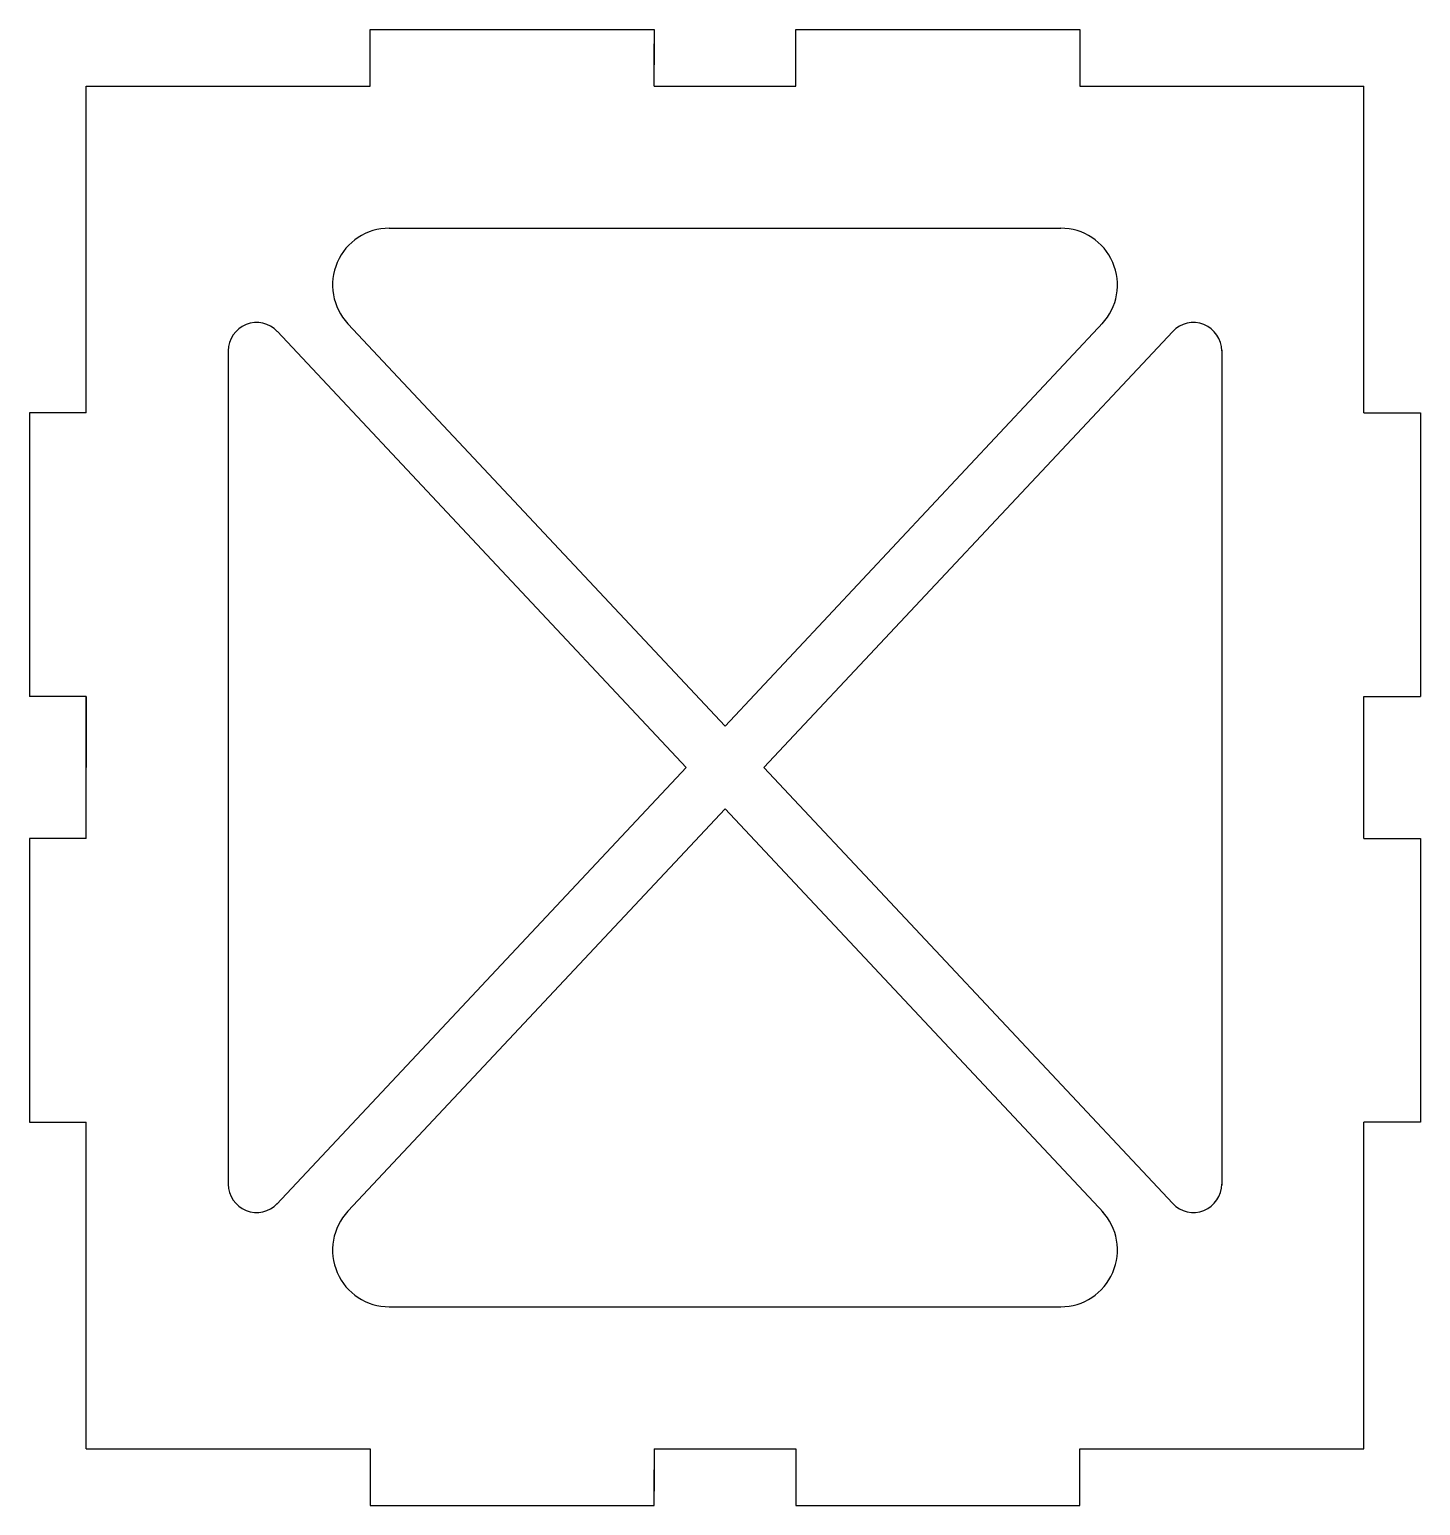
# Model space of a CAD drawing. Header units: millimetres. Extents: x 1995.3 to 2044.3, y 1041.4 to 1093.4.
import ezdxf

# ---------------------------------------------------------------- set-up
doc = ezdxf.new("R2010")
doc.units = ezdxf.units.MM
doc.layers.add('1.5mm碳板', color=114, linetype='Continuous')

msp = doc.modelspace()

# ---------------------------------------------------------------- linework, layer by layer
at = {"layer": '1.5mm碳板'}
for p, q in [((2007.284, 1091.374), (2007.284, 1093.374)), ((2007.284, 1093.374), (2017.284, 1093.374)), ((2017.284, 1093.374), (2017.284, 1092.874)), ((2022.284, 1093.374), (2032.284, 1093.374)), ((2022.284, 1091.374), (2022.284, 1093.374)), ((2032.284, 1093.374), (2032.284, 1091.374)), ((2017.284, 1092.124), (2017.284, 1092.874)), ((2017.284, 1092.124), (2017.284, 1092.874)), ((2017.284, 1092.874), (2017.284, 1092.124)), ((2017.284, 1091.374), (2017.284, 1092.124)), ((1997.284, 1091.374), (2007.284, 1091.374)), ((1997.284, 1079.874), (1997.284, 1091.374)), ((2017.284, 1091.374), (2022.284, 1091.374)), ((2017.284, 1091.374), (2019.784, 1091.374)), ((2032.284, 1091.374), (2042.284, 1091.374)), ((2042.284, 1079.874), (2042.284, 1091.374)), ((2007.959, 1086.374), (2031.61, 1086.374)), ((2004.014, 1082.734), (2018.413, 1067.374)), ((2006.5, 1083.006), (2019.784, 1068.836)), ((2019.784, 1068.836), (2033.098, 1083.038)), ((2021.155, 1067.374), (2035.555, 1082.733)), ((2002.284, 1082.05), (2002.284, 1052.698)), ((2037.284, 1082.076), (2037.284, 1052.66)), ((1997.284, 1079.874), (1995.284, 1079.874)), ((1995.284, 1079.874), (1995.284, 1069.874)), ((2042.284, 1079.874), (2044.284, 1079.874)), ((2044.284, 1079.874), (2044.284, 1069.874)), ((1997.284, 1069.874), (1995.284, 1069.874)), ((1997.284, 1064.874), (1997.284, 1069.874)), ((1997.284, 1069.874), (1997.284, 1067.374)), ((2042.284, 1064.874), (2042.284, 1069.874)), ((2042.284, 1069.874), (2044.284, 1069.874)), ((2003.991, 1051.99), (2018.413, 1067.374)), ((2035.555, 1052.015), (2021.155, 1067.374)), ((2019.784, 1065.912), (2006.5, 1051.741)), ((2019.784, 1065.912), (2033.113, 1051.694)), ((1997.284, 1064.874), (1995.284, 1064.874)), ((1995.284, 1064.874), (1995.284, 1054.874)), ((2042.284, 1064.874), (2044.284, 1064.874)), ((2044.284, 1064.874), (2044.284, 1054.874)), ((1995.284, 1054.874), (1997.284, 1054.874)), ((1997.284, 1043.374), (1997.284, 1054.874)), ((2042.284, 1043.374), (2042.284, 1054.874)), ((2044.284, 1054.874), (2042.284, 1054.874)), ((2007.959, 1048.374), (2031.61, 1048.375)), ((1997.284, 1043.374), (2007.284, 1043.374)), ((2007.284, 1043.374), (2007.284, 1041.374)), ((2017.284, 1043.374), (2017.284, 1042.624)), ((2017.284, 1043.374), (2022.284, 1043.374)), ((2017.284, 1043.374), (2019.784, 1043.374)), ((2022.284, 1043.374), (2022.284, 1041.374)), ((2032.284, 1043.374), (2042.284, 1043.374)), ((2032.284, 1041.374), (2032.284, 1043.374)), ((2017.284, 1042.624), (2017.284, 1041.874)), ((2017.284, 1042.624), (2017.284, 1041.874)), ((2017.284, 1041.874), (2017.284, 1042.624)), ((2017.284, 1041.374), (2017.284, 1041.874)), ((2007.284, 1041.374), (2017.284, 1041.374)), ((2022.284, 1041.374), (2032.284, 1041.374))]:
    msp.add_line(p, q, dxfattribs=at)
for centre, radius, start, end in [((2007.959, 1084.374), 2, 90, 223.1524), ((2031.61, 1084.374), 2, 316.8462, 89.9986), ((2003.284, 1082.05), 1, 43.1524, 180), ((2036.284, 1082.049), 1, 359.9986, 136.8462), ((2003.284, 1052.698), 1, 180.0016, 316.8492), ((2036.285, 1052.699), 1, 223.1554, 0.003), ((2007.959, 1050.374), 2, 136.8492, 270.0016), ((2031.61, 1050.375), 2, 270.003, 43.1553)]:
    msp.add_arc(centre, radius, start, end, dxfattribs=at)

doc.saveas('drawing.dxf')
